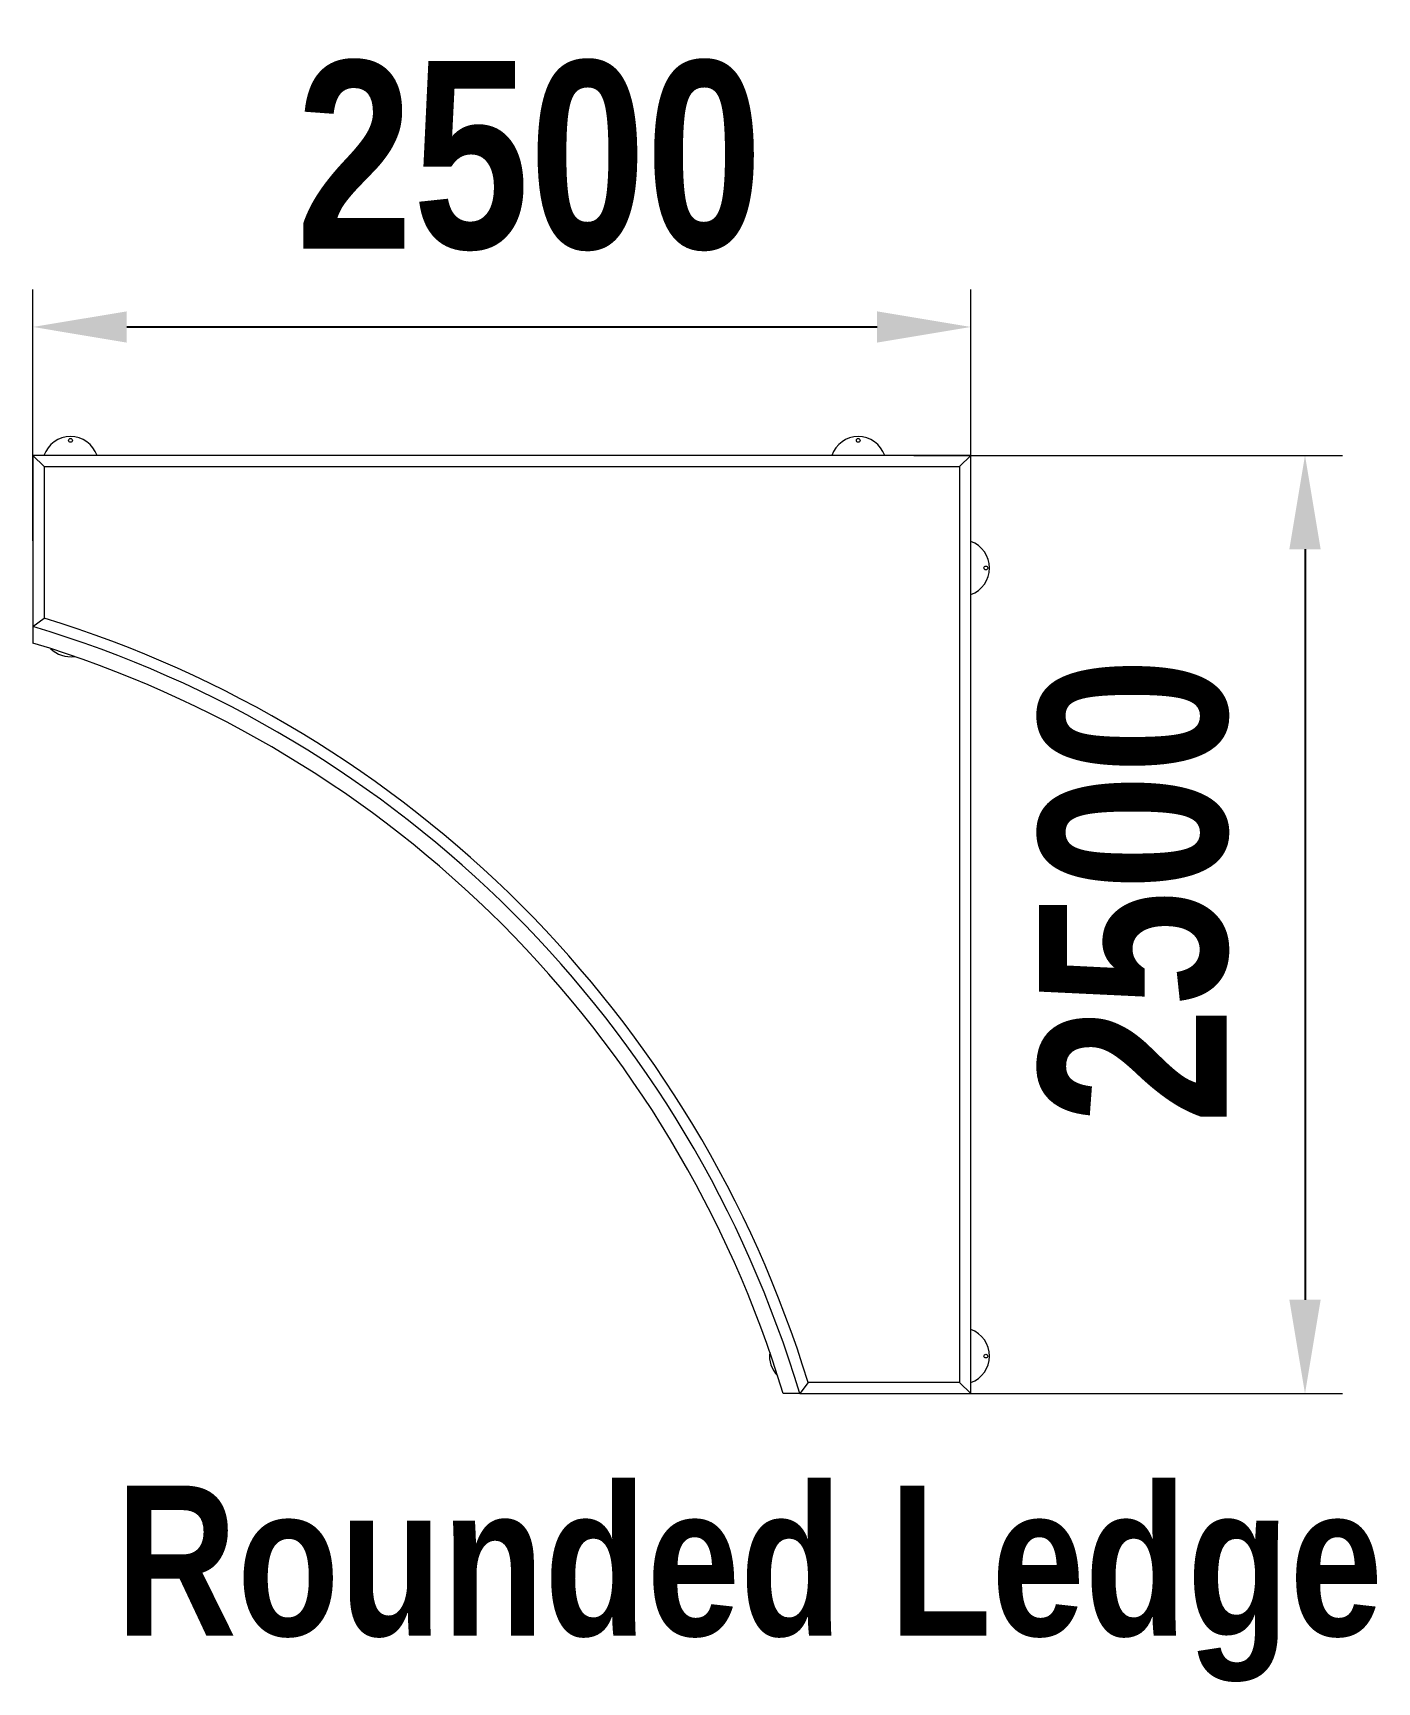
# Model space of a CAD drawing. Header units: millimetres. Extents: x 54565 to 58148, y 4375 to 8769.
import ezdxf

# ---------------------------------------------------------------- set-up
doc = ezdxf.new("R2010")
doc.units = ezdxf.units.MM
doc.layers.add('DiKom', color=7, linetype='Continuous')
doc.styles.add('style1', font='arialbd.ttf', dxfattribs={"width": 0.8})
doc.dimstyles.new('1-50', dxfattribs={"dimtxt": 600, "dimasz": 300, "dimexe": 100, "dimexo": 0, "dimgap": 300, "dimtad": 1, "dimtxsty": 'style1', "dimcen": 200, "dimclrd": 7, "dimclre": 7, "dimclrt": 7, "dimadec": 1, "dimazin": 2, "dimtfac": 1, "dimtmove": 0, "dimatfit": 2, "dimfxl": 1, "dimlwd": 25, "dimlwe": 18, "dimarcsym": 0})

# ---------------------------------------------------------------- blocks, each defined once
blk = doc.blocks.new('*D6')
at = {"layer": 'Defpoints', "color": 0, "transparency": 16777216}
for p in [(57065.5, 7985.7), (54565.5, 7415.5), (57065.5, 7415.5)]:
    blk.add_point(p, dxfattribs=at)
at = {"layer": 'DiKom', "color": 7, "lineweight": 18, "transparency": 16777216}
for p, q in [((54565.5, 7415.5), (54565.5, 8085.7)), ((57065.5, 7415.5), (57065.5, 8085.7))]:
    blk.add_line(p, q, dxfattribs=at)
at = {"layer": 'DiKom', "color": 7, "lineweight": 25, "transparency": 16777216}
blk.add_line((54815.5, 7985.7), (56815.5, 7985.7), dxfattribs=at)
at = {"layer": 'DiKom', "color": 7, "transparency": 16777216}
for points in [[(54815.5, 8027.3), (54815.5, 7944), (54565.5, 7985.7)], [(56815.5, 8027.3), (56815.5, 7944), (57065.5, 7985.7)]]:
    blk.add_solid(points, dxfattribs=at)
at = {"layer": 'DiKom', "color": 7, "transparency": 16777216, "insert": (55888.6, 8440.9), "char_height": 500, "attachment_point": 5, "style": 'style1'}
blk.add_mtext('2500', dxfattribs=at)
blk = doc.blocks.new('*D7')
at = {"layer": 'Defpoints', "color": 0, "transparency": 16777216}
for p in [(56913.8, 7643.6), (56913.8, 5143.6), (57956.4, 5143.6)]:
    blk.add_point(p, dxfattribs=at)
at = {"layer": 'DiKom', "color": 7, "lineweight": 18, "transparency": 16777216}
for p, q in [((56913.8, 7643.6), (58056.4, 7643.6)), ((56913.8, 5143.6), (58056.4, 5143.6))]:
    blk.add_line(p, q, dxfattribs=at)
at = {"layer": 'DiKom', "color": 7, "lineweight": 25, "transparency": 16777216}
blk.add_line((57956.4, 7393.6), (57956.4, 5393.6), dxfattribs=at)
at = {"layer": 'DiKom', "color": 7, "transparency": 16777216}
for points in [[(57914.7, 7393.6), (57998.1, 7393.6), (57956.4, 7643.6)], [(57914.7, 5393.6), (57998.1, 5393.6), (57956.4, 5143.6)]]:
    blk.add_solid(points, dxfattribs=at)
at = {"layer": 'DiKom', "color": 7, "transparency": 16777216, "insert": (57501.1, 6483.7), "char_height": 500, "attachment_point": 5, "rotation": 90, "style": 'style1'}
blk.add_mtext('2500', dxfattribs=at)

msp = doc.modelspace()

# ---------------------------------------------------------------- linework, layer by layer
at = {"layer": 'DiKom', "color": 7, "linetype": 'Continuous', "lineweight": 15}
for p, q in [((54565.455, 7643.552), (54595.455, 7613.552)), ((54595.455, 7613.552), (57035.455, 7613.552)), ((54595.455, 7613.552), (54595.455, 7209.676)), ((57065.455, 7643.552), (57035.455, 7613.552)), ((57035.455, 7613.552), (57035.455, 5173.552)), ((54565.455, 7187.414), (54595.455, 7209.676)), ((54565.455, 7187.414), (54565.455, 7143.552)), ((56609.317, 5143.552), (56565.455, 5143.552)), ((56631.579, 5173.552), (56609.317, 5143.552)), ((57035.455, 5173.552), (56631.579, 5173.552)), ((57065.455, 5143.552), (57035.455, 5173.552))]:
    msp.add_line(p, q, dxfattribs=at)
msp.add_lwpolyline([(56609.317, 5143.552), (57065.455, 5143.552), (57065.455, 7643.552), (54565.455, 7643.552), (54565.455, 7187.414)], dxfattribs=at)
for centre in [(54665.455, 7683.552), (56765.455, 7683.552), (57105.455, 7343.552), (57105.455, 5243.552)]:
    msp.add_circle(centre, 5, dxfattribs=at)
for centre, radius, start, end in [((54665.455, 7618.552), 75, 19.471221, 160.528779), ((56765.455, 7618.552), 75, 19.471221, 160.528779), ((57040.455, 7343.552), 75, 289.471221, 70.528779), ((53694.626, 4272.723), 3072, 17.051941, 72.948059), ((53694.626, 4272.723), 3042, 16.634686, 73.365314), ((53694.626, 4272.723), 3000, 16.874494, 73.125506), ((54665.455, 7182.016), 75, 225.157895, 277.934471), ((57040.455, 5243.552), 75, 289.471221, 70.528779), ((56603.919, 5243.552), 75, 172.065529, 224.842105)]:
    msp.add_arc(centre, radius, start, end, dxfattribs=at)

# ---------------------------------------------------------------- texts
at = {"layer": 'DiKom', "insert": (54786.632, 4898.249), "char_height": 400, "width": 5405.47657, "attachment_point": 1, "style": 'style1'}
msp.add_mtext('Rounded Ledge', dxfattribs=at)

# ---------------------------------------------------------------- dimensions: what is measured, and where the dimension line sits
at = {"layer": 'DiKom'}
dim = msp.add_linear_dim(base=(57065.455, 7985.657), p1=(54565.455, 7415.483), p2=(57065.455, 7415.483), dimstyle='1-50', override={"dimtxt": 500, "dimasz": 250, "dimgap": 200}, dxfattribs=at)
dim.commit()
dim.dimension.update_dxf_attribs({"geometry": '*D6', "text_midpoint": (55888.55, 7985.657), "dimtype": 160})
dim = msp.add_linear_dim(base=(57956.387, 5143.552), p1=(56913.832, 7643.552), p2=(56913.832, 5143.552), angle=90, dimstyle='1-50', override={"dimtxt": 500, "dimasz": 250, "dimgap": 200}, dxfattribs=at)
dim.commit()
dim.dimension.update_dxf_attribs({"geometry": '*D7', "text_midpoint": (57956.387, 6483.705), "dimtype": 160})

doc.saveas('drawing.dxf')
